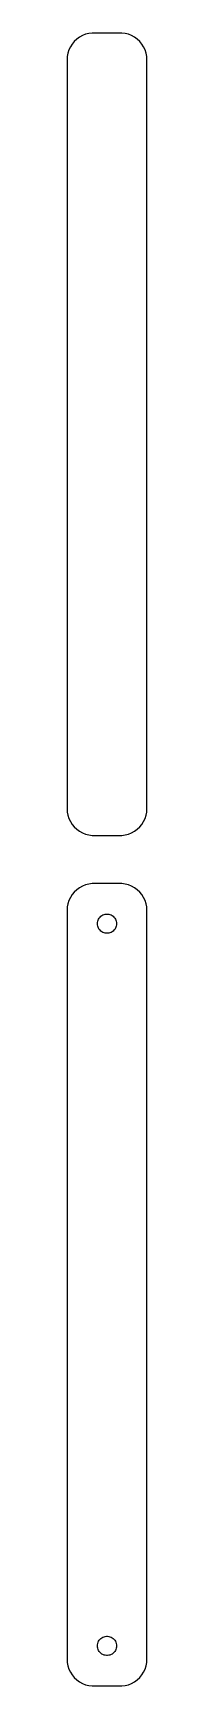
# Model space of a CAD drawing. Header units: metres. Extents: x -8 to 8, y 84 to 393.
import ezdxf

# ---------------------------------------------------------------- set-up
doc = ezdxf.new("R2010")
doc.units = ezdxf.units.M

msp = doc.modelspace()

# ---------------------------------------------------------------- linework, layer by layer
for p, q in [((-4.62889, 392.524), (-5.17912, 392.222)), ((-4.04507, 392.755), (-4.62889, 392.524)), ((-3.4369, 392.911), (-4.04507, 392.755)), ((-2.81395, 392.99), (-3.4369, 392.911)), ((2.81395, 392.99), (-2.81395, 392.99)), ((3.4369, 392.911), (2.81395, 392.99)), ((4.04507, 392.755), (3.4369, 392.911)), ((4.62889, 392.524), (4.04507, 392.755)), ((5.17912, 392.222), (4.62889, 392.524)), ((-7.14888, 389.841), (-7.34291, 389.243)), ((-6.88153, 390.409), (-7.14888, 389.841)), ((-6.54507, 390.939), (-6.88153, 390.409)), ((-6.14484, 391.423), (-6.54507, 390.939)), ((-5.68712, 391.853), (-6.14484, 391.423)), ((-5.17912, 392.222), (-5.68712, 391.853)), ((5.68712, 391.853), (5.17912, 392.222)), ((6.14484, 391.423), (5.68712, 391.853)), ((6.54507, 390.939), (6.14484, 391.423)), ((6.88153, 390.409), (6.54507, 390.939)), ((7.14888, 389.841), (6.88153, 390.409)), ((7.34291, 389.243), (7.14888, 389.841)), ((-7.46057, 388.627), (-7.5, 388)), ((-7.5, 388), (-7.5, 248)), ((-7.34291, 389.243), (-7.46057, 388.627)), ((7.46057, 388.627), (7.34291, 389.243)), ((7.5, 388), (7.46057, 388.627)), ((7.5, 248), (7.5, 388)), ((-7.5, 248), (-7.46057, 247.373)), ((-7.46057, 247.373), (-7.34291, 246.757)), ((7.34291, 246.757), (7.46057, 247.373)), ((7.46057, 247.373), (7.5, 248)), ((-7.34291, 246.757), (-7.14888, 246.159)), ((-7.14888, 246.159), (-6.88153, 245.591)), ((-6.88153, 245.591), (-6.54507, 245.061)), ((-6.54507, 245.061), (-6.14484, 244.577)), ((-6.14484, 244.577), (-5.68712, 244.147)), ((-5.68712, 244.147), (-5.17912, 243.778)), ((5.17912, 243.778), (5.68712, 244.147)), ((5.68712, 244.147), (6.14484, 244.577)), ((6.14484, 244.577), (6.54507, 245.061)), ((6.54507, 245.061), (6.88153, 245.591)), ((6.88153, 245.591), (7.14888, 246.159)), ((7.14888, 246.159), (7.34291, 246.757)), ((-5.17912, 243.778), (-4.62889, 243.476)), ((-4.62889, 243.476), (-4.04507, 243.245)), ((-4.04507, 243.245), (-3.4369, 243.089)), ((-3.4369, 243.089), (-2.81395, 243.01)), ((-2.81395, 243.01), (2.81395, 243.01)), ((2.81395, 243.01), (3.4369, 243.089)), ((3.4369, 243.089), (4.04507, 243.245)), ((4.04507, 243.245), (4.62889, 243.476)), ((4.62889, 243.476), (5.17912, 243.778)), ((-6.54507, 231.939), (-6.88153, 231.409)), ((-6.14484, 232.423), (-6.54507, 231.939)), ((-5.68712, 232.853), (-6.14484, 232.423)), ((-5.17912, 233.222), (-5.68712, 232.853)), ((-4.62889, 233.524), (-5.17912, 233.222)), ((-4.04507, 233.755), (-4.62889, 233.524)), ((-3.4369, 233.911), (-4.04507, 233.755)), ((-2.81395, 233.99), (-3.4369, 233.911)), ((2.81395, 233.99), (-2.81395, 233.99)), ((3.4369, 233.911), (2.81395, 233.99)), ((4.04507, 233.755), (3.4369, 233.911)), ((4.62889, 233.524), (4.04507, 233.755)), ((5.17912, 233.222), (4.62889, 233.524)), ((5.68712, 232.853), (5.17912, 233.222)), ((6.14484, 232.423), (5.68712, 232.853)), ((6.54507, 231.939), (6.14484, 232.423)), ((6.88153, 231.409), (6.54507, 231.939)), ((-7.46057, 229.627), (-7.5, 229)), ((-7.5, 229), (-7.5, 89)), ((-7.34291, 230.243), (-7.46057, 229.627)), ((-7.14888, 230.841), (-7.34291, 230.243)), ((-6.88153, 231.409), (-7.14888, 230.841)), ((7.14888, 230.841), (6.88153, 231.409)), ((7.34291, 230.243), (7.14888, 230.841)), ((7.46057, 229.627), (7.34291, 230.243)), ((7.5, 229), (7.46057, 229.627)), ((7.5, 89), (7.5, 229)), ((-1.79999, 226.5), (-1.7858, 226.726)), ((-1.7858, 226.274), (-1.79999, 226.5)), ((-1.7858, 226.726), (-1.74344, 226.948)), ((-1.74344, 226.052), (-1.7858, 226.274)), ((-1.74344, 226.948), (-1.67358, 227.163)), ((-1.67358, 225.837), (-1.74344, 226.052)), ((-1.67358, 227.163), (-1.57735, 227.367)), ((-1.57735, 225.633), (-1.67358, 225.837)), ((-1.57735, 227.367), (-1.45622, 227.558)), ((-1.45622, 225.442), (-1.57735, 225.633)), ((-1.45622, 227.558), (-1.31213, 227.732)), ((-1.31213, 227.732), (-1.14735, 227.887)), ((-1.14735, 227.887), (-0.964478, 228.02)), ((-0.964478, 228.02), (-0.766388, 228.129)), ((-0.766388, 228.129), (-0.556229, 228.212)), ((-0.556229, 228.212), (-0.33728, 228.268)), ((-0.33728, 228.268), (-0.113022, 228.296)), ((-0.113022, 228.296), (0.113022, 228.296)), ((0.113022, 228.296), (0.33728, 228.268)), ((0.33728, 228.268), (0.556229, 228.212)), ((0.556229, 228.212), (0.766388, 228.129)), ((0.766388, 228.129), (0.964478, 228.02)), ((0.964478, 228.02), (1.14735, 227.887)), ((1.14735, 227.887), (1.31213, 227.732)), ((1.31213, 227.732), (1.45622, 227.558)), ((1.45622, 227.558), (1.57735, 227.367)), ((1.57735, 225.633), (1.45622, 225.442)), ((1.57735, 227.367), (1.67358, 227.163)), ((1.67358, 225.837), (1.57735, 225.633)), ((1.67358, 227.163), (1.74344, 226.948)), ((1.74344, 226.052), (1.67358, 225.837)), ((1.74344, 226.948), (1.7858, 226.726)), ((1.7858, 226.274), (1.74344, 226.052)), ((1.7858, 226.726), (1.79999, 226.5)), ((1.79999, 226.5), (1.7858, 226.274)), ((-1.31213, 225.268), (-1.45622, 225.442)), ((-1.14735, 225.113), (-1.31213, 225.268)), ((-0.964478, 224.98), (-1.14735, 225.113)), ((-0.766388, 224.871), (-0.964478, 224.98)), ((-0.556229, 224.788), (-0.766388, 224.871)), ((-0.33728, 224.732), (-0.556229, 224.788)), ((-0.113022, 224.704), (-0.33728, 224.732)), ((0.113022, 224.704), (-0.113022, 224.704)), ((0.33728, 224.732), (0.113022, 224.704)), ((0.556229, 224.788), (0.33728, 224.732)), ((0.766388, 224.871), (0.556229, 224.788)), ((0.964478, 224.98), (0.766388, 224.871)), ((1.14735, 225.113), (0.964478, 224.98)), ((1.31213, 225.268), (1.14735, 225.113)), ((1.45622, 225.442), (1.31213, 225.268)), ((-1.45622, 92.558), (-1.31213, 92.7322)), ((-1.31213, 92.7322), (-1.14735, 92.8869)), ((-1.14735, 92.8869), (-0.964478, 93.0198)), ((-0.964478, 93.0198), (-0.766388, 93.1287)), ((-0.766388, 93.1287), (-0.556229, 93.2119)), ((-0.556229, 93.2119), (-0.33728, 93.2681)), ((-0.33728, 93.2681), (-0.113022, 93.2964)), ((-0.113022, 93.2964), (0.113022, 93.2964)), ((0.113022, 93.2964), (0.33728, 93.2681)), ((0.33728, 93.2681), (0.556229, 93.2119)), ((0.556229, 93.2119), (0.766388, 93.1287)), ((0.766388, 93.1287), (0.964478, 93.0198)), ((0.964478, 93.0198), (1.14735, 92.8869)), ((1.14735, 92.8869), (1.31213, 92.7322)), ((1.31213, 92.7322), (1.45622, 92.558)), ((-1.79999, 91.5), (-1.7858, 91.7256)), ((-1.7858, 91.2744), (-1.79999, 91.5)), ((-1.7858, 91.7256), (-1.74344, 91.9476)), ((-1.74344, 91.0524), (-1.7858, 91.2744)), ((-1.74344, 91.9476), (-1.67358, 92.1626)), ((-1.67358, 90.8374), (-1.74344, 91.0524)), ((-1.67358, 92.1626), (-1.57735, 92.3672)), ((-1.57735, 90.6328), (-1.67358, 90.8374)), ((-1.57735, 92.3672), (-1.45622, 92.558)), ((-1.45622, 90.442), (-1.57735, 90.6328)), ((-1.31213, 90.2678), (-1.45622, 90.442)), ((-1.14735, 90.1131), (-1.31213, 90.2678)), ((-0.964478, 89.9802), (-1.14735, 90.1131)), ((-0.766388, 89.8713), (-0.964478, 89.9802)), ((-0.556229, 89.7881), (-0.766388, 89.8713)), ((-0.33728, 89.7319), (-0.556229, 89.7881)), ((-0.113022, 89.7036), (-0.33728, 89.7319)), ((0.113022, 89.7036), (-0.113022, 89.7036)), ((0.33728, 89.7319), (0.113022, 89.7036)), ((0.556229, 89.7881), (0.33728, 89.7319)), ((0.766388, 89.8713), (0.556229, 89.7881)), ((0.964478, 89.9802), (0.766388, 89.8713)), ((1.14735, 90.1131), (0.964478, 89.9802)), ((1.31213, 90.2678), (1.14735, 90.1131)), ((1.45622, 90.442), (1.31213, 90.2678)), ((1.45622, 92.558), (1.57735, 92.3672)), ((1.57735, 90.6328), (1.45622, 90.442)), ((1.57735, 92.3672), (1.67358, 92.1626)), ((1.67358, 90.8374), (1.57735, 90.6328)), ((1.67358, 92.1626), (1.74344, 91.9476)), ((1.74344, 91.0524), (1.67358, 90.8374)), ((1.74344, 91.9476), (1.7858, 91.7256)), ((1.7858, 91.2744), (1.74344, 91.0524)), ((1.7858, 91.7256), (1.79999, 91.5)), ((1.79999, 91.5), (1.7858, 91.2744)), ((-7.5, 89), (-7.46057, 88.3733)), ((-7.46057, 88.3733), (-7.34291, 87.7566)), ((-7.34291, 87.7566), (-7.14888, 87.1594)), ((-7.14888, 87.1594), (-6.88153, 86.5912)), ((-6.88153, 86.5912), (-6.54507, 86.0611)), ((6.54507, 86.0611), (6.88153, 86.5912)), ((6.88153, 86.5912), (7.14888, 87.1594)), ((7.14888, 87.1594), (7.34291, 87.7566)), ((7.34291, 87.7566), (7.46057, 88.3733)), ((7.46057, 88.3733), (7.5, 89)), ((-6.54507, 86.0611), (-6.14484, 85.5773)), ((-6.14484, 85.5773), (-5.68712, 85.1474)), ((-5.68712, 85.1474), (-5.17912, 84.7784)), ((-5.17912, 84.7784), (-4.62889, 84.4759)), ((-4.62889, 84.4759), (-4.04507, 84.2447)), ((-4.04507, 84.2447), (-3.4369, 84.0886)), ((-3.4369, 84.0886), (-2.81395, 84.0099)), ((-2.81395, 84.0099), (2.81395, 84.0099)), ((2.81395, 84.0099), (3.4369, 84.0886)), ((3.4369, 84.0886), (4.04507, 84.2447)), ((4.04507, 84.2447), (4.62889, 84.4759)), ((4.62889, 84.4759), (5.17912, 84.7784)), ((5.17912, 84.7784), (5.68712, 85.1474)), ((5.68712, 85.1474), (6.14484, 85.5773)), ((6.14484, 85.5773), (6.54507, 86.0611))]:
    msp.add_line(p, q)

doc.saveas('drawing.dxf')
